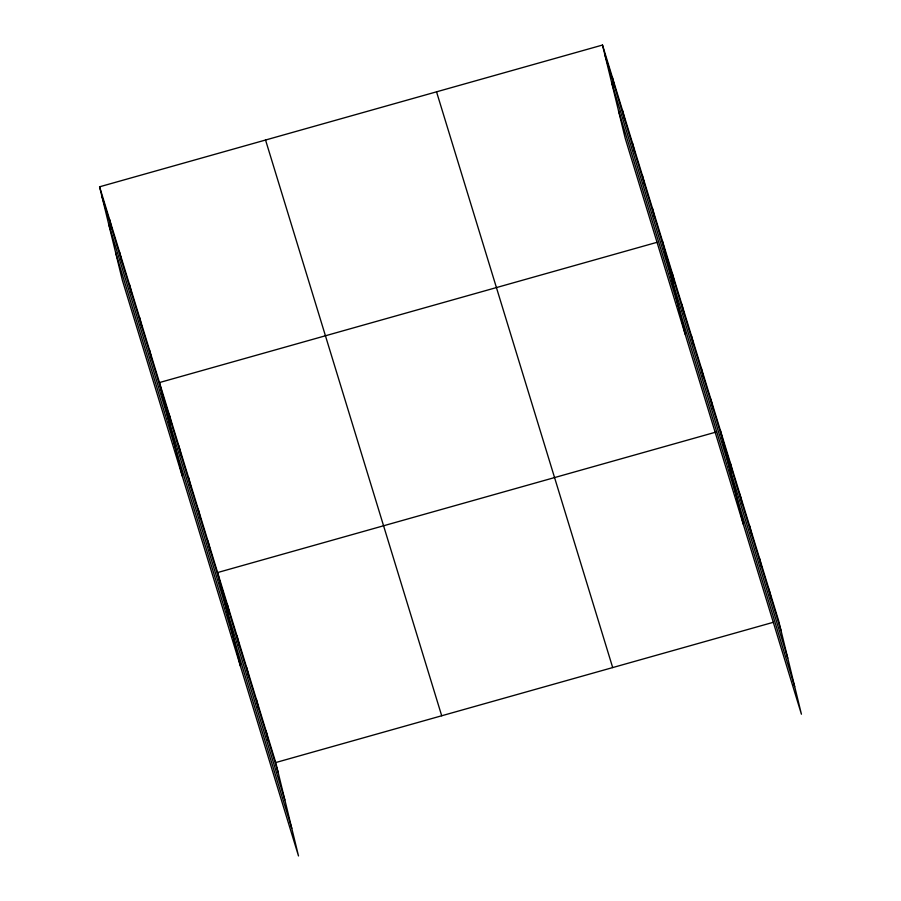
<?xml version="1.0" encoding="UTF-8"?>
<svg xmlns="http://www.w3.org/2000/svg" width="901" height="901" viewBox="0 0 901 901"><rect width="100%" height="100%" fill="white"/><g stroke="black" fill="none" stroke-linecap="round" stroke-linejoin="round"><path stroke-width="1.35" d="M99.583 186.8L275.74 762.55L298.501 855.95L122.356 280.2L99.583 186.8L602.499 45.05L778.644 620.8L801.417 714.2L625.26 138.45L602.499 45.05M657.032 242.313L159.477 382.553L182.25 475.953M716.498 431.939L217.603 572.552L240.376 665.952M275.74 762.55L773.295 622.309M604.875 54.803L781.021 630.554M611.599 82.408L787.756 658.158M618.537 110.846L794.682 686.596M436.535 91.823L612.691 667.585M265.547 140.027L441.704 715.777M101.959 196.553L278.116 772.303M108.694 224.158L284.84 799.908M115.621 252.595L291.778 828.346M768.958 589.141L771.335 598.895M759.273 557.471L761.649 567.225M749.587 525.801L751.963 535.554M739.89 494.142L742.266 503.884M730.204 462.472L732.581 472.225M720.518 430.802L743.28 524.202M710.833 399.143L713.209 408.885M701.136 367.473L703.512 377.226M691.45 335.803L693.826 345.556M681.764 304.144L684.141 313.886M672.078 272.474L674.455 282.227M662.381 240.804L685.154 334.203M652.403 208.176L654.779 217.929M642.424 175.56L644.801 185.302M632.434 142.932L634.822 152.674M622.456 110.305L624.832 120.058M612.477 77.677L614.854 87.431M266.054 730.891L268.43 740.633M256.357 699.221L258.745 708.974M246.671 667.551L249.048 677.304M236.986 635.892L239.362 645.634M227.3 604.222L229.676 613.975M207.917 540.893L210.293 550.635M198.231 509.223L200.608 518.976M188.546 477.553L190.922 487.306M178.86 445.894L181.236 455.636M169.163 414.223L171.539 423.977M149.498 349.926L151.875 359.679M139.509 317.298L141.885 327.052M129.53 284.682L131.906 294.424M119.551 252.055L121.928 261.797M109.573 219.427L111.949 229.181"/></g></svg>
